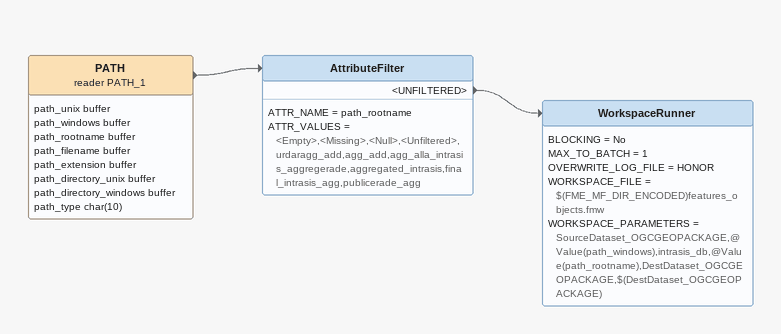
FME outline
PATH (reader PATH_1)
    attributes: path_unix buffer, path_windows buffer, path_rootname buffer, path_filename buffer, path_extension buffer, path_directory_unix buffer, path_directory_windows buffer, path_type char(10)
    -> AttributeFilter
AttributeFilter
    ATTR_NAME = path_rootname
    ATTR_VALUES = <Empty>,<Missing>,<Null>,<Unfiltered>,urdaragg_add,agg_add,agg_alla_intrasis_aggregerade,aggregated_intrasis,final_intrasis_agg,publicerade_agg
    <UNFILTERED> -> WorkspaceRunner
WorkspaceRunner
    BLOCKING = No
    MAX_TO_BATCH = 1
    OVERWRITE_LOG_FILE = HONOR
    WORKSPACE_FILE = $(FME_MF_DIR_ENCODED)features_objects.fmw
    WORKSPACE_PARAMETERS = SourceDataset_OGCGEOPACKAGE,@Value(path_windows),intrasis_db,@Value(path_rootname),DestDataset_OGCGEOPACKAGE,$(DestDataset_OGCGEOPACKAGE)
